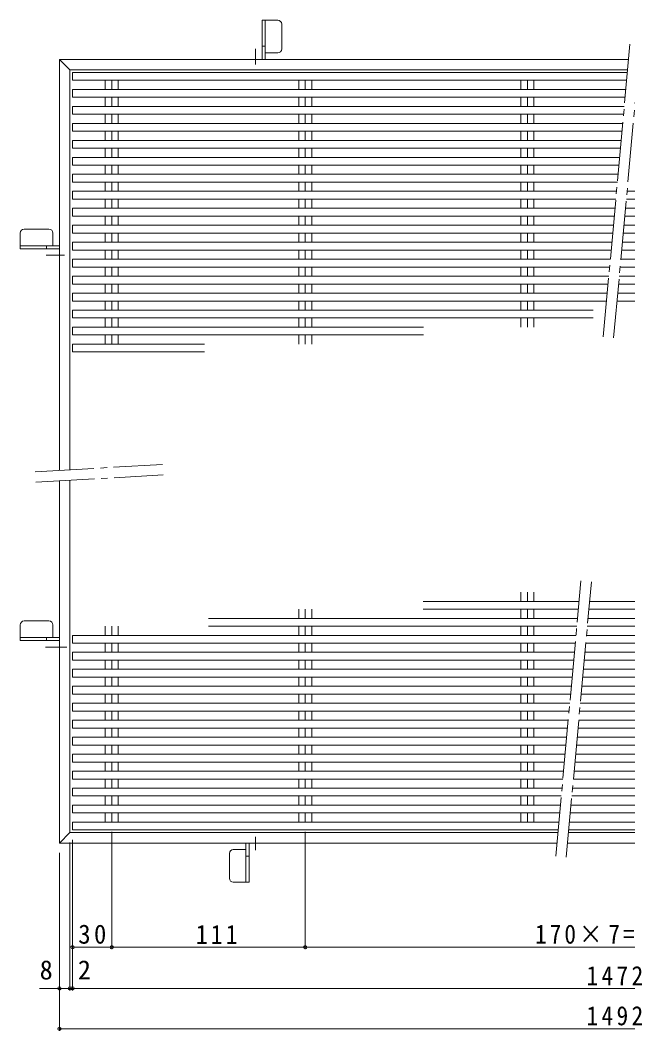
# Model space of a CAD drawing. Units: millimetres, scale not verified. Extents: x -899 to 897, y -681 to 645.
# Drawn here: x -852 to -387, y -148 to 625 of the extents above; entities that cross this region are included whole.
import ezdxf
from ezdxf.enums import TextEntityAlignment as Align

# ---------------------------------------------------------------- set-up
doc = ezdxf.new("R2010")
doc.units = ezdxf.units.MM
doc.header["$LTSCALE"] = 5
doc.header["$PDMODE"] = 32
doc.header["$PDSIZE"] = 2.5
doc.linetypes.add('CHAIN2', pattern=[12, 9, -1, 1, -1])
for name, color, linetype, lineweight in [('1-1', 2, 'Continuous', 9), ('1-2', 3, 'Continuous', 5), ('1-4', 7, 'Continuous', 5), ('1-9', 3, 'Continuous', 5)]:
    doc.layers.add(name, color=color, linetype=linetype, lineweight=lineweight)
doc.styles.add('ＭＳ ゴシック', font='')
doc.styles.get('ＭＳ ゴシック').set_extended_font_data('MS Gothic')

msp = doc.modelspace()

# ---------------------------------------------------------------- linework, layer by layer
at = {"layer": '1-1', "linetype": 'CHAIN2'}
for p, q in [((-406.171, 382.87), (-385.66, 607.555)), ((-398.204, 382.143), (-377.693, 606.828)), ((-840.658, 279.518), (-743.397, 285.181)), ((-840.193, 271.531), (-742.932, 277.195)), ((-442.469, -14.762), (-423.217, 196.138)), ((-434.502, -15.489), (-415.25, 195.41))]:
    msp.add_line(p, q, dxfattribs=at)
at = {"layer": '1-1'}
for p, q in [((-822.148, 280.596), (-822.148, 595.312)), ((-822.148, 595.312), (-814.148, 587.312)), ((-822.148, 595.312), (-386.778, 595.312)), ((-814.148, 281.061), (-814.148, 587.312)), ((-814.148, 587.312), (-387.508, 587.312)), ((-822.148, -4.688), (-822.148, 272.582)), ((-814.148, 3.312), (-814.148, 273.048)), ((-822.148, -4.688), (-814.148, 3.312)), ((-440.819, 3.312), (-814.148, 3.312)), ((19.852, 3.312), (-432.786, 3.312)), ((-441.55, -4.688), (-822.148, -4.688)), ((27.852, -4.688), (-433.516, -4.688))]:
    msp.add_line(p, q, dxfattribs=at)
at = {"layer": '1-2'}
for p, q in [((-812.147, 579.312), (-812.147, 585.312)), ((-812.147, 585.312), (-387.691, 585.312)), ((-812.147, 579.312), (-388.238, 579.312)), ((-787.097, 579.312), (-787.097, 572.312)), ((-782.147, 579.312), (-782.147, 572.312)), ((-777.197, 579.312), (-777.197, 572.312)), ((-639.097, 579.312), (-639.097, 572.312)), ((-634.148, 579.312), (-634.148, 572.312)), ((-629.198, 579.312), (-629.198, 572.312)), ((-469.098, 579.312), (-469.098, 572.312)), ((-464.147, 579.312), (-464.147, 572.312)), ((-459.197, 579.312), (-459.197, 572.312)), ((-812.147, 566.312), (-812.147, 572.312)), ((-812.147, 572.312), (-388.877, 572.312)), ((-812.147, 566.312), (-389.425, 566.312)), ((-787.097, 566.312), (-787.097, 559.312)), ((-782.147, 566.312), (-782.147, 559.312)), ((-777.197, 566.312), (-777.197, 559.312)), ((-639.097, 566.312), (-639.097, 559.312)), ((-634.148, 566.312), (-634.148, 559.312)), ((-629.198, 566.312), (-629.198, 559.312)), ((-469.098, 566.312), (-469.098, 559.312)), ((-464.147, 566.312), (-464.147, 559.312)), ((-459.197, 566.312), (-459.197, 559.312)), ((-812.147, 553.312), (-812.147, 559.312)), ((-812.147, 559.312), (-390.064, 559.312)), ((-812.147, 553.312), (-390.612, 553.312)), ((-787.097, 553.312), (-787.097, 546.312)), ((-782.147, 553.312), (-782.147, 546.312)), ((-777.197, 553.312), (-777.197, 546.312)), ((-639.097, 553.312), (-639.097, 546.312)), ((-634.148, 553.312), (-634.148, 546.312)), ((-629.198, 553.312), (-629.198, 546.312)), ((-469.098, 553.312), (-469.098, 546.312)), ((-464.147, 553.312), (-464.147, 546.312)), ((-459.197, 553.312), (-459.197, 546.312)), ((-812.147, 540.312), (-812.147, 546.312)), ((-812.147, 546.312), (-391.251, 546.312)), ((-812.147, 540.312), (-391.799, 540.312)), ((-787.097, 540.312), (-787.097, 533.312)), ((-782.147, 540.312), (-782.147, 533.312)), ((-777.197, 540.312), (-777.197, 533.312)), ((-639.097, 540.312), (-639.097, 533.312)), ((-634.148, 540.312), (-634.148, 533.312)), ((-629.198, 540.312), (-629.198, 533.312)), ((-469.098, 540.312), (-469.098, 533.312)), ((-464.147, 540.312), (-464.147, 533.312)), ((-459.197, 540.312), (-459.197, 533.312)), ((-812.147, 527.312), (-812.147, 533.312)), ((-812.147, 533.312), (-392.438, 533.312)), ((-812.147, 527.312), (-392.985, 527.312)), ((-787.097, 527.312), (-787.097, 520.312)), ((-782.147, 527.312), (-782.147, 520.312)), ((-777.197, 527.312), (-777.197, 520.312)), ((-639.097, 527.312), (-639.097, 520.312)), ((-634.148, 527.312), (-634.148, 520.312)), ((-629.198, 527.312), (-629.198, 520.312)), ((-469.098, 527.312), (-469.098, 520.312)), ((-464.147, 527.312), (-464.147, 520.312)), ((-459.197, 527.312), (-459.197, 520.312)), ((-812.147, 514.312), (-812.147, 520.312)), ((-812.147, 520.312), (-393.624, 520.312)), ((-812.147, 514.312), (-394.172, 514.312)), ((-787.097, 514.312), (-787.097, 507.312)), ((-782.147, 514.312), (-782.147, 507.312)), ((-777.197, 514.312), (-777.197, 507.312)), ((-639.097, 514.312), (-639.097, 507.312)), ((-634.148, 514.312), (-634.148, 507.312)), ((-629.198, 514.312), (-629.198, 507.312)), ((-469.098, 514.312), (-469.098, 507.312)), ((-464.147, 514.312), (-464.147, 507.312)), ((-459.197, 514.312), (-459.197, 507.312)), ((-812.147, 501.312), (-812.147, 507.312)), ((-812.147, 507.312), (-394.811, 507.312)), ((-812.147, 501.312), (-395.359, 501.312)), ((-787.097, 501.312), (-787.097, 494.312)), ((-782.147, 501.312), (-782.147, 494.312)), ((-777.197, 501.312), (-777.197, 494.312)), ((-639.097, 501.312), (-639.097, 494.312)), ((-634.148, 501.312), (-634.148, 494.312)), ((-629.198, 501.312), (-629.198, 494.312)), ((-469.098, 501.312), (-469.098, 494.312)), ((-464.147, 501.312), (-464.147, 494.312)), ((-459.197, 501.312), (-459.197, 494.312)), ((-812.147, 488.312), (-812.147, 494.312)), ((-812.147, 494.312), (-395.998, 494.312)), ((-812.147, 488.312), (-396.545, 488.312)), ((-787.097, 488.312), (-787.097, 481.312)), ((-782.147, 488.312), (-782.147, 481.312)), ((-777.197, 488.312), (-777.197, 481.312)), ((-639.097, 488.312), (-639.097, 481.312)), ((-634.148, 488.312), (-634.148, 481.312)), ((-629.198, 488.312), (-629.198, 481.312)), ((-469.098, 488.312), (-469.098, 481.312)), ((-464.147, 488.312), (-464.147, 481.312)), ((-459.197, 488.312), (-459.197, 481.312)), ((-388.512, 488.312), (17.852, 488.312)), ((-387.964, 494.312), (17.852, 494.312)), ((-812.147, 475.312), (-812.147, 481.312)), ((-812.147, 481.312), (-397.184, 481.312)), ((-389.151, 481.312), (17.852, 481.312)), ((-812.147, 475.312), (-397.732, 475.312)), ((-787.097, 475.312), (-787.097, 468.312)), ((-782.147, 475.312), (-782.147, 468.312)), ((-777.197, 475.312), (-777.197, 468.312)), ((-639.097, 475.312), (-639.097, 468.312)), ((-634.148, 475.312), (-634.148, 468.312)), ((-629.198, 475.312), (-629.198, 468.312)), ((-469.098, 475.312), (-469.098, 468.312)), ((-464.147, 475.312), (-464.147, 468.312)), ((-459.197, 475.312), (-459.197, 468.312)), ((-389.699, 475.312), (17.852, 475.312)), ((-812.147, 462.312), (-812.147, 468.312)), ((-812.147, 468.312), (-398.371, 468.312)), ((-390.338, 468.312), (17.852, 468.312)), ((-812.147, 462.312), (-398.919, 462.312)), ((-787.097, 462.312), (-787.097, 455.312)), ((-782.147, 462.312), (-782.147, 455.312)), ((-777.197, 462.312), (-777.197, 455.312)), ((-639.097, 462.312), (-639.097, 455.312)), ((-634.148, 462.312), (-634.148, 455.312)), ((-629.198, 462.312), (-629.198, 455.312)), ((-469.098, 462.312), (-469.098, 455.312)), ((-464.147, 462.312), (-464.147, 455.312)), ((-459.197, 462.312), (-459.197, 455.312)), ((-390.886, 462.312), (17.852, 462.312)), ((-812.147, 449.312), (-812.147, 455.312)), ((-812.147, 455.312), (-399.558, 455.312)), ((-812.147, 449.312), (-400.106, 449.312)), ((-787.097, 449.312), (-787.097, 442.312)), ((-782.147, 449.312), (-782.147, 442.312)), ((-777.197, 449.312), (-777.197, 442.312)), ((-639.097, 449.312), (-639.097, 442.312)), ((-634.148, 449.312), (-634.148, 442.312)), ((-629.198, 449.312), (-629.198, 442.312)), ((-469.098, 449.312), (-469.098, 442.312)), ((-464.147, 449.312), (-464.147, 442.312)), ((-459.197, 449.312), (-459.197, 442.312)), ((-392.072, 449.312), (17.852, 449.312)), ((-391.525, 455.312), (17.852, 455.312)), ((-812.147, 436.312), (-812.147, 442.312)), ((-812.147, 442.312), (-400.745, 442.312)), ((-392.711, 442.312), (17.852, 442.312)), ((-812.147, 436.312), (-401.292, 436.312)), ((-787.097, 436.312), (-787.097, 429.312)), ((-782.147, 436.312), (-782.147, 429.312)), ((-777.197, 436.312), (-777.197, 429.312)), ((-639.097, 436.312), (-639.097, 429.312)), ((-634.148, 436.312), (-634.148, 429.312)), ((-629.198, 436.312), (-629.198, 429.312)), ((-469.098, 436.312), (-469.098, 429.312)), ((-464.147, 436.312), (-464.147, 429.312)), ((-459.197, 436.312), (-459.197, 429.312)), ((-393.259, 436.312), (17.852, 436.312)), ((-812.147, 423.312), (-812.147, 429.312)), ((-812.147, 429.312), (-401.931, 429.312)), ((-393.898, 429.312), (-86.153, 429.312)), ((-812.147, 423.312), (-402.479, 423.312)), ((-787.097, 423.312), (-787.097, 416.312)), ((-782.147, 423.312), (-782.147, 416.312)), ((-777.197, 423.312), (-777.197, 416.312)), ((-639.097, 423.312), (-639.097, 416.312)), ((-634.148, 423.312), (-634.148, 416.312)), ((-629.198, 423.312), (-629.198, 416.312)), ((-469.098, 423.312), (-469.098, 416.312)), ((-464.147, 423.312), (-464.147, 416.312)), ((-459.197, 423.312), (-459.197, 416.312)), ((-394.446, 423.312), (-86.153, 423.312)), ((-812.147, 410.312), (-812.147, 416.312)), ((-812.147, 416.312), (-403.118, 416.312)), ((-812.147, 410.312), (-403.666, 410.312)), ((-787.097, 410.312), (-787.097, 403.312)), ((-782.147, 410.312), (-782.147, 403.312)), ((-777.197, 410.312), (-777.197, 403.312)), ((-639.097, 410.312), (-639.097, 403.312)), ((-634.148, 410.312), (-634.148, 403.312)), ((-629.198, 410.312), (-629.198, 403.312)), ((-469.098, 410.312), (-469.098, 403.312)), ((-464.147, 410.312), (-464.147, 403.312)), ((-459.197, 410.312), (-459.197, 403.312)), ((-395.633, 410.312), (-250.425, 410.312)), ((-395.085, 416.312), (-250.425, 416.312)), ((-812.147, 397.312), (-812.147, 403.312)), ((-812.147, 403.312), (-413.91, 403.312)), ((-812.147, 397.312), (-413.91, 397.312)), ((-787.097, 397.312), (-787.097, 390.312)), ((-782.147, 397.312), (-782.147, 390.312)), ((-777.197, 397.312), (-777.197, 390.312)), ((-639.097, 397.312), (-639.097, 390.312)), ((-634.148, 397.312), (-634.148, 390.312)), ((-629.198, 397.312), (-629.198, 390.312)), ((-469.098, 397.312), (-469.098, 390.312)), ((-464.147, 397.312), (-464.147, 390.312)), ((-459.197, 397.312), (-459.197, 390.312)), ((-812.147, 384.312), (-812.147, 390.312)), ((-812.147, 390.312), (-543.63, 390.312)), ((-812.147, 384.312), (-543.63, 384.312)), ((-787.097, 384.312), (-787.097, 377.312)), ((-782.147, 384.312), (-782.147, 377.312)), ((-777.197, 384.312), (-777.197, 377.312)), ((-639.097, 384.312), (-639.097, 377.312)), ((-634.148, 384.312), (-634.148, 377.312)), ((-629.198, 384.312), (-629.198, 377.312)), ((-812.147, 371.312), (-812.147, 377.312)), ((-812.147, 377.312), (-711.165, 377.312)), ((-812.147, 371.312), (-711.165, 371.312)), ((-469.098, 187.312), (-469.098, 180.312)), ((-464.147, 187.312), (-464.147, 180.312)), ((-459.197, 187.312), (-459.197, 180.312)), ((-424.662, 180.312), (-543.871, 180.312)), ((17.852, 180.312), (-416.628, 180.312)), ((-639.097, 174.312), (-639.097, 167.312)), ((-634.148, 174.312), (-634.148, 167.312)), ((-629.197, 174.312), (-629.197, 167.312)), ((-425.209, 174.312), (-543.871, 174.312)), ((-469.098, 174.312), (-469.098, 167.312)), ((-464.147, 174.312), (-464.147, 167.312)), ((-459.197, 174.312), (-459.197, 167.312)), ((17.852, 174.312), (-417.176, 174.312)), ((-425.848, 167.312), (-708.142, 167.312)), ((17.852, 167.312), (-417.815, 167.312)), ((-787.097, 161.312), (-787.097, 154.312)), ((-782.147, 161.312), (-782.147, 154.312)), ((-777.197, 161.312), (-777.197, 154.312)), ((-426.396, 161.312), (-708.142, 161.312)), ((-639.097, 161.312), (-639.097, 154.312)), ((-634.148, 161.312), (-634.148, 154.312)), ((-629.197, 161.312), (-629.197, 154.312)), ((-469.098, 161.312), (-469.098, 154.312)), ((-464.147, 161.312), (-464.147, 154.312)), ((-459.197, 161.312), (-459.197, 154.312)), ((17.852, 161.312), (-418.363, 161.312)), ((-812.147, 148.312), (-812.147, 154.312)), ((-427.035, 154.312), (-812.147, 154.312)), ((-427.583, 148.312), (-812.147, 148.312)), ((-787.097, 148.312), (-787.097, 141.312)), ((-782.147, 148.312), (-782.147, 141.312)), ((-777.197, 148.312), (-777.197, 141.312)), ((-639.097, 148.312), (-639.097, 141.312)), ((-634.148, 148.312), (-634.148, 141.312)), ((-629.197, 148.312), (-629.197, 141.312)), ((-469.098, 148.312), (-469.098, 141.312)), ((-464.147, 148.312), (-464.147, 141.312)), ((-459.197, 148.312), (-459.197, 141.312)), ((17.852, 148.312), (-419.55, 148.312)), ((17.852, 154.312), (-419.002, 154.312)), ((-812.147, 135.312), (-812.147, 141.312)), ((-428.222, 141.312), (-812.147, 141.312)), ((17.852, 141.312), (-420.188, 141.312)), ((-428.769, 135.312), (-812.147, 135.312)), ((-787.097, 135.312), (-787.097, 128.312)), ((-782.147, 135.312), (-782.147, 128.312)), ((-777.197, 135.312), (-777.197, 128.312)), ((-639.097, 135.312), (-639.097, 128.312)), ((-634.148, 135.312), (-634.148, 128.312)), ((-629.197, 135.312), (-629.197, 128.312)), ((-469.098, 135.312), (-469.098, 128.312)), ((-464.147, 135.312), (-464.147, 128.312)), ((-459.197, 135.312), (-459.197, 128.312)), ((17.852, 135.312), (-420.736, 135.312)), ((-812.147, 122.312), (-812.147, 128.312)), ((-429.409, 128.312), (-812.147, 128.312)), ((17.852, 128.312), (-421.375, 128.312)), ((-429.956, 122.312), (-812.147, 122.312)), ((-787.097, 122.312), (-787.097, 115.312)), ((-782.147, 122.312), (-782.147, 115.312)), ((-777.197, 122.312), (-777.197, 115.312)), ((-639.097, 122.312), (-639.097, 115.312)), ((-634.148, 122.312), (-634.148, 115.312)), ((-629.197, 122.312), (-629.197, 115.312)), ((-469.098, 122.312), (-469.098, 115.312)), ((-464.147, 122.312), (-464.147, 115.312)), ((-459.197, 122.312), (-459.197, 115.312)), ((17.852, 122.312), (-421.923, 122.312)), ((-812.147, 109.312), (-812.147, 115.312)), ((-430.595, 115.312), (-812.147, 115.312)), ((-431.143, 109.312), (-812.147, 109.312)), ((-787.097, 109.312), (-787.097, 102.312)), ((-782.147, 109.312), (-782.147, 102.312)), ((-777.197, 109.312), (-777.197, 102.312)), ((-639.097, 109.312), (-639.097, 102.312)), ((-634.148, 109.312), (-634.148, 102.312)), ((-629.197, 109.312), (-629.197, 102.312)), ((-469.098, 109.312), (-469.098, 102.312)), ((-464.147, 109.312), (-464.147, 102.312)), ((-459.197, 109.312), (-459.197, 102.312)), ((17.852, 109.312), (-423.11, 109.312)), ((17.852, 115.312), (-422.562, 115.312)), ((-812.147, 96.312), (-812.147, 102.312)), ((-431.782, 102.312), (-812.147, 102.312)), ((17.852, 102.312), (-423.749, 102.312)), ((-432.33, 96.312), (-812.147, 96.312)), ((-787.097, 96.312), (-787.097, 89.312)), ((-782.147, 96.312), (-782.147, 89.312)), ((-777.197, 96.312), (-777.197, 89.312)), ((-639.097, 96.312), (-639.097, 89.312)), ((-634.148, 96.312), (-634.148, 89.312)), ((-629.197, 96.312), (-629.197, 89.312)), ((-469.098, 96.312), (-469.098, 89.312)), ((-464.147, 96.312), (-464.147, 89.312)), ((-459.197, 96.312), (-459.197, 89.312)), ((17.852, 96.312), (-424.296, 96.312)), ((-812.147, 83.312), (-812.147, 89.312)), ((-432.969, 89.312), (-812.147, 89.312)), ((17.852, 89.312), (-424.935, 89.312)), ((-433.516, 83.312), (-812.147, 83.312)), ((-787.097, 83.312), (-787.097, 76.312)), ((-782.147, 83.312), (-782.147, 76.312)), ((-777.197, 83.312), (-777.197, 76.312)), ((-639.097, 83.312), (-639.097, 76.312)), ((-634.148, 83.312), (-634.148, 76.312)), ((-629.197, 83.312), (-629.197, 76.312)), ((-469.098, 83.312), (-469.098, 76.312)), ((-464.147, 83.312), (-464.147, 76.312)), ((-459.197, 83.312), (-459.197, 76.312)), ((17.852, 83.312), (-425.483, 83.312)), ((-812.147, 70.312), (-812.147, 76.312)), ((-434.155, 76.312), (-812.147, 76.312)), ((-434.703, 70.312), (-812.147, 70.312)), ((-787.097, 70.312), (-787.097, 63.312)), ((-782.147, 70.312), (-782.147, 63.312)), ((-777.197, 70.312), (-777.197, 63.312)), ((-639.097, 70.312), (-639.097, 63.312)), ((-634.148, 70.312), (-634.148, 63.312)), ((-629.197, 70.312), (-629.197, 63.312)), ((-469.098, 70.312), (-469.098, 63.312)), ((-464.147, 70.312), (-464.147, 63.312)), ((-459.197, 70.312), (-459.197, 63.312)), ((17.852, 70.312), (-426.67, 70.312)), ((17.852, 76.312), (-426.122, 76.312)), ((-812.147, 57.312), (-812.147, 63.312)), ((-435.342, 63.312), (-812.147, 63.312)), ((17.852, 63.312), (-427.309, 63.312)), ((-435.89, 57.312), (-812.147, 57.312)), ((-787.097, 57.312), (-787.097, 50.312)), ((-782.147, 57.312), (-782.147, 50.312)), ((-777.197, 57.312), (-777.197, 50.312)), ((-639.097, 57.312), (-639.097, 50.312)), ((-634.148, 57.312), (-634.148, 50.312)), ((-629.197, 57.312), (-629.197, 50.312)), ((-469.098, 57.312), (-469.098, 50.312)), ((-464.147, 57.312), (-464.147, 50.312)), ((-459.197, 57.312), (-459.197, 50.312)), ((17.852, 57.312), (-427.857, 57.312)), ((-812.147, 44.312), (-812.147, 50.312)), ((-436.529, 50.312), (-812.147, 50.312)), ((17.852, 50.312), (-428.495, 50.312)), ((-437.076, 44.312), (-812.147, 44.312)), ((-787.097, 44.312), (-787.097, 37.312)), ((-782.147, 44.312), (-782.147, 37.312)), ((-777.197, 44.312), (-777.197, 37.312)), ((-639.097, 44.312), (-639.097, 37.312)), ((-634.148, 44.312), (-634.148, 37.312)), ((-629.197, 44.312), (-629.197, 37.312)), ((-469.098, 44.312), (-469.098, 37.312)), ((-464.147, 44.312), (-464.147, 37.312)), ((-459.197, 44.312), (-459.197, 37.312)), ((17.852, 44.312), (-429.043, 44.312)), ((-812.147, 31.312), (-812.147, 37.312)), ((-437.716, 37.312), (-812.147, 37.312)), ((-438.263, 31.312), (-812.147, 31.312)), ((-787.097, 31.312), (-787.097, 24.312)), ((-782.147, 31.312), (-782.147, 24.312)), ((-777.197, 31.312), (-777.197, 24.312)), ((-639.097, 31.312), (-639.097, 24.312)), ((-634.148, 31.312), (-634.148, 24.312)), ((-629.197, 31.312), (-629.197, 24.312)), ((-469.098, 31.312), (-469.098, 24.312)), ((-464.147, 31.312), (-464.147, 24.312)), ((-459.197, 31.312), (-459.197, 24.312)), ((17.852, 31.312), (-430.23, 31.312)), ((17.852, 37.312), (-429.682, 37.312)), ((-812.147, 18.312), (-812.147, 24.312)), ((-438.902, 24.312), (-812.147, 24.312)), ((17.852, 24.312), (-430.869, 24.312)), ((-439.45, 18.312), (-812.147, 18.312)), ((-787.097, 18.312), (-787.097, 11.312)), ((-782.147, 18.312), (-782.147, 11.312)), ((-777.197, 18.312), (-777.197, 11.312)), ((-639.097, 18.312), (-639.097, 11.312)), ((-634.148, 18.312), (-634.148, 11.312)), ((-629.197, 18.312), (-629.197, 11.312)), ((-469.098, 18.312), (-469.098, 11.312)), ((-464.147, 18.312), (-464.147, 11.312)), ((-459.197, 18.312), (-459.197, 11.312)), ((17.852, 18.312), (-431.417, 18.312)), ((-812.147, 5.312), (-812.147, 11.312)), ((-440.089, 11.312), (-812.147, 11.312)), ((17.852, 11.312), (-432.056, 11.312)), ((-440.637, 5.312), (-812.147, 5.312)), ((17.852, 5.312), (-432.603, 5.312))]:
    msp.add_line(p, q, dxfattribs=at)
at = {"layer": '1-4'}
for p, q in [((-782.148, 3.812), (-782.148, -85.989)), ((-634.148, 3.812), (-634.148, -85.989)), ((-814.148, -4.188), (-814.148, -117.545)), ((-812.147, -2.188), (-812.147, -117.545)), ((-822.148, -12.188), (-822.148, -148.465)), ((-812.147, -84.489), (17.852, -84.489)), ((-837.282, -116.045), (43.523, -116.045)), ((-822.148, -146.965), (27.852, -146.965))]:
    msp.add_line(p, q, dxfattribs=at)
for p in [(-812.147, -84.489), (-782.148, -84.489), (-634.148, -84.489), (-822.148, -116.045), (-814.148, -116.045), (-812.147, -116.045), (-822.148, -146.965)]:
    msp.add_point(p, dxfattribs=at)
at = {"layer": '1-9'}
for p, q in [((-667.147, 625.312), (-655.148, 625.312)), ((-667.147, 595.312), (-667.147, 625.312)), ((-664.848, 625.312), (-664.848, 595.312)), ((-652.147, 622.312), (-652.147, 603.312)), ((-667.147, 605.312), (-664.848, 605.312)), ((-655.148, 600.312), (-664.848, 600.312)), ((-849.148, 465.312), (-830.147, 465.312)), ((-827.148, 462.312), (-827.148, 452.612)), ((-852.148, 452.612), (-822.148, 452.612)), ((-832.148, 450.312), (-832.148, 452.612)), ((-849.148, 165.312), (-830.147, 165.312)), ((-852.148, 150.312), (-852.148, 162.312)), ((-827.148, 162.312), (-827.148, 152.612)), ((-852.148, 152.612), (-822.148, 152.612)), ((-822.148, 150.312), (-852.148, 150.312)), ((-832.148, 150.312), (-832.148, 152.612)), ((-679.448, -34.688), (-679.448, -4.688)), ((-692.148, -31.688), (-692.148, -12.688)), ((-689.147, -9.688), (-679.448, -9.688)), ((-677.148, -14.688), (-679.448, -14.688))]:
    msp.add_line(p, q, dxfattribs=at)
at = {"layer": '1-9', "linetype": 'CHAIN2'}
for p, q in [((-672.148, 603.419), (-672.148, 591.366)), ((-832.37, 445.312), (-818.21, 445.312)), ((-832.789, 145.312), (-816.481, 145.312)), ((-672.148, -10.145), (-672.148, 0.07))]:
    msp.add_line(p, q, dxfattribs=at)
at = {"layer": '1-9'}
for points in [[(-822.148, 450.312), (-852.148, 450.312), (-852.148, 462.312)], [(-677.148, -4.688), (-677.148, -34.688), (-689.147, -34.688)]]:
    msp.add_lwpolyline(points, dxfattribs=at)
for centre, start, end in [((-655.148, 622.312), 0, 90), ((-655.148, 603.312), 270, 0), ((-849.148, 462.312), 90, 180), ((-830.147, 462.312), 0, 90), ((-849.148, 162.312), 90, 180), ((-830.147, 162.312), 0, 90), ((-689.147, -12.688), 90, 180), ((-689.147, -31.688), 180, 270)]:
    msp.add_arc(centre, 3, start, end, dxfattribs=at)

# ---------------------------------------------------------------- texts
at = {"layer": '1-4', "color": 2, "style": 'ＭＳ ゴシック'}
for s, p in [('8', (-837.282, -113.545)), ('2', (-808.041, -113.545))]:
    msp.add_text(s, height=14.66, dxfattribs=at).set_placement(p, align=Align.BOTTOM_LEFT)
at = {"layer": '1-4', "color": 2, "char_height": 14.66, "attachment_point": 7, "style": 'ＭＳ ゴシック'}
for s, insert in [('\\T1.27;\\W0.95;30', (-807.772, -81.989)), ('\\T1.27;\\W0.9;111', (-717.773, -81.989)), ('\\T1.25;\\W0.9;170×7=1190', (-458.398, -81.989)), ('\\T1.28;\\W0.9;1472', (-419.023, -113.545)), ('\\T1.28;\\W0.9;1492', (-419.023, -144.465))]:
    msp.add_mtext(s, dxfattribs=dict(at, insert=insert))

doc.saveas('drawing.dxf')
